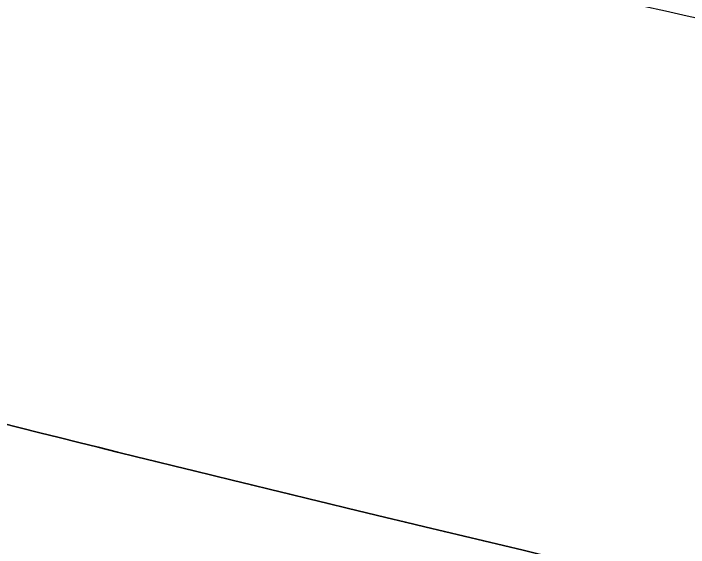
# Model space of a CAD drawing. Header units: millimetres. Extents: x 0 to 1845, y -1231 to 1016.
# Drawn here: x 459.65 to 473.67, y 22.17 to 33.26 of the extents above; entities that cross this region are included whole.
import ezdxf

# ---------------------------------------------------------------- set-up
doc = ezdxf.new("R2010")
doc.units = ezdxf.units.MM
doc.layers.add('Blocks', color=7, linetype='Continuous')
doc.layers.add('Blocks$Inner', color=7, linetype='Continuous', lineweight=25, true_color=0x007f00)
doc.layers.add('Blocks$Outline', color=7, linetype='Continuous', lineweight=35, true_color=0xff3f3f)

# ---------------------------------------------------------------- blocks, each defined once
blk = doc.blocks.new('Falcon Lounge Chair Front')
at = {"layer": 'Blocks$Inner'}
for points, weights in [([(431.364, 43.553), (547.256, 12.558), (665.189, 10.023)], [0.995766463456, 0.961972165988, 0.936208456132]), ([(693.473, 10.023), (575.54, 12.558), (459.648, 43.553)], [0.936208456132, 0.961972165988, 0.995766463456])]:
    blk.add_rational_spline(points, weights, degree=2, dxfattribs=at)
at = {"layer": 'Blocks$Outline'}
for points, weights, knots in [([(692.879, 10.036), (575.246, 12.637), (459.648, 43.553), (442.377, 48.173), (442.377, 73.031), (442.377, 118.532), (442.377, 164.033)], [0.936334692308, 0.962054926492, 0.995766463456, 0.766747138837, 0.995766463456, 0.995766463456, 0.995766463456], [0.814968, 0.814968, 0.814968, 332.782667, 332.782667, 374.29932, 374.29932, 374.597882, 374.597882, 374.597882]), ([(407.163, 68.026), (409.239, 38.77), (429.604, 32.843), (542.465, -0.009), (657.692, -0.009), (658.155, -0.009), (658.617, -0.008)], [1.04078234157, 0.852473124092, 1.07551225394, 1.03271667766, 1.00190920127, 1.00178914562, 1.00166927202], [-401.400766, -401.400766, -401.400766, -350.948091, -350.948091, -25.808725, -25.808725, -24.54165, -24.54165, -24.54165])]:
    blk.add_rational_spline(points, weights, degree=2, knots=knots, dxfattribs=at)

msp = doc.modelspace()

# ---------------------------------------------------------------- block references
at = {"layer": 'Blocks'}
msp.add_blockref('Falcon Lounge Chair Front', (0, 0), dxfattribs=at)

doc.saveas('drawing.dxf')
